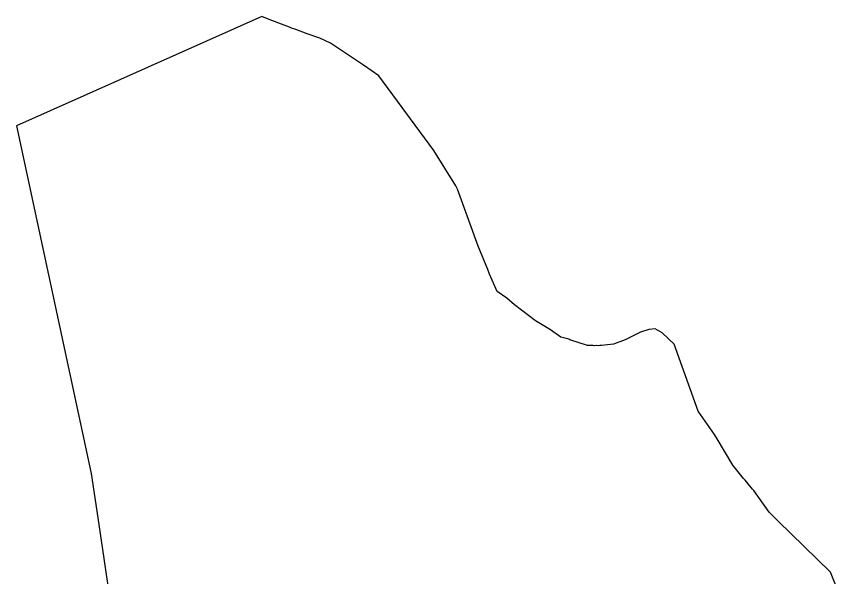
# Model space of a CAD drawing. Header units: metres. Extents: x 689715 to 690980, y 1005284 to 1006835.
# Drawn here: x 689715 to 690854, y 1006059 to 1006835 of the extents above; entities that cross this region are included whole.
import ezdxf

# ---------------------------------------------------------------- set-up
doc = ezdxf.new("R2010")
doc.units = ezdxf.units.M
doc.layers.add('G-Poligono efectivo', color=40, linetype='Continuous')

msp = doc.modelspace()

# ---------------------------------------------------------------- linework, layer by layer
at = {"layer": 'G-Poligono efectivo'}
msp.add_lwpolyline([(690854.067, 1006032.199), (690840.302, 1006066.965), (690767.263, 1006138.02), (690759.687, 1006145.391), (690755.403, 1006149.558), (690734.122, 1006179.796), (690732.453, 1006181.458), (690722.375, 1006193.817), (690719.951, 1006196.385), (690705.467, 1006214.55), (690683.415, 1006251.133), (690679.821, 1006256.95), (690657.158, 1006289.15), (690624.18, 1006381.754), (690607.449, 1006397.662), (690598.147, 1006403.242), (690589.176, 1006402.196), (690577.791, 1006398.464), (690556.422, 1006387.884), (690540.416, 1006381.644), (690523.965, 1006379.924), (690521.278, 1006379.936), (690519.551, 1006379.369), (690517.004, 1006379.954), (690516.569, 1006379.956), (690513.554, 1006379.653), (690512.418, 1006379.973), (690504.346, 1006380.008), (690480.21, 1006387.985), (690478.609, 1006388.763), (690467.549, 1006391.301), (690453.177, 1006401.661), (690432.64, 1006414.263), (690403.657, 1006436.052), (690392.772, 1006445.204), (690379.481, 1006454.785), (690369, 1006478.387), (690366.732, 1006484.989), (690353.173, 1006517.111), (690324.734, 1006596.09), (690322.682, 1006600.425), (690291.835, 1006649.463), (690216.066, 1006752.757), (690194.683, 1006767.061), (690149.065, 1006797.576), (690134.684, 1006804.502), (690117.094, 1006810.567), (690101.385, 1006816.371), (690095.365, 1006818.515), (690092.765, 1006819.557), (690085.021, 1006822.418), (690064.51, 1006830.152), (690054.271, 1006834.527), (689858.884, 1006747.482), (689858.877, 1006747.477), (689715.319, 1006683.521), (689818.506, 1006203.213), (689827.54, 1006141.732), (689892.06, 1005704.257)], dxfattribs=at)

doc.saveas('drawing.dxf')
